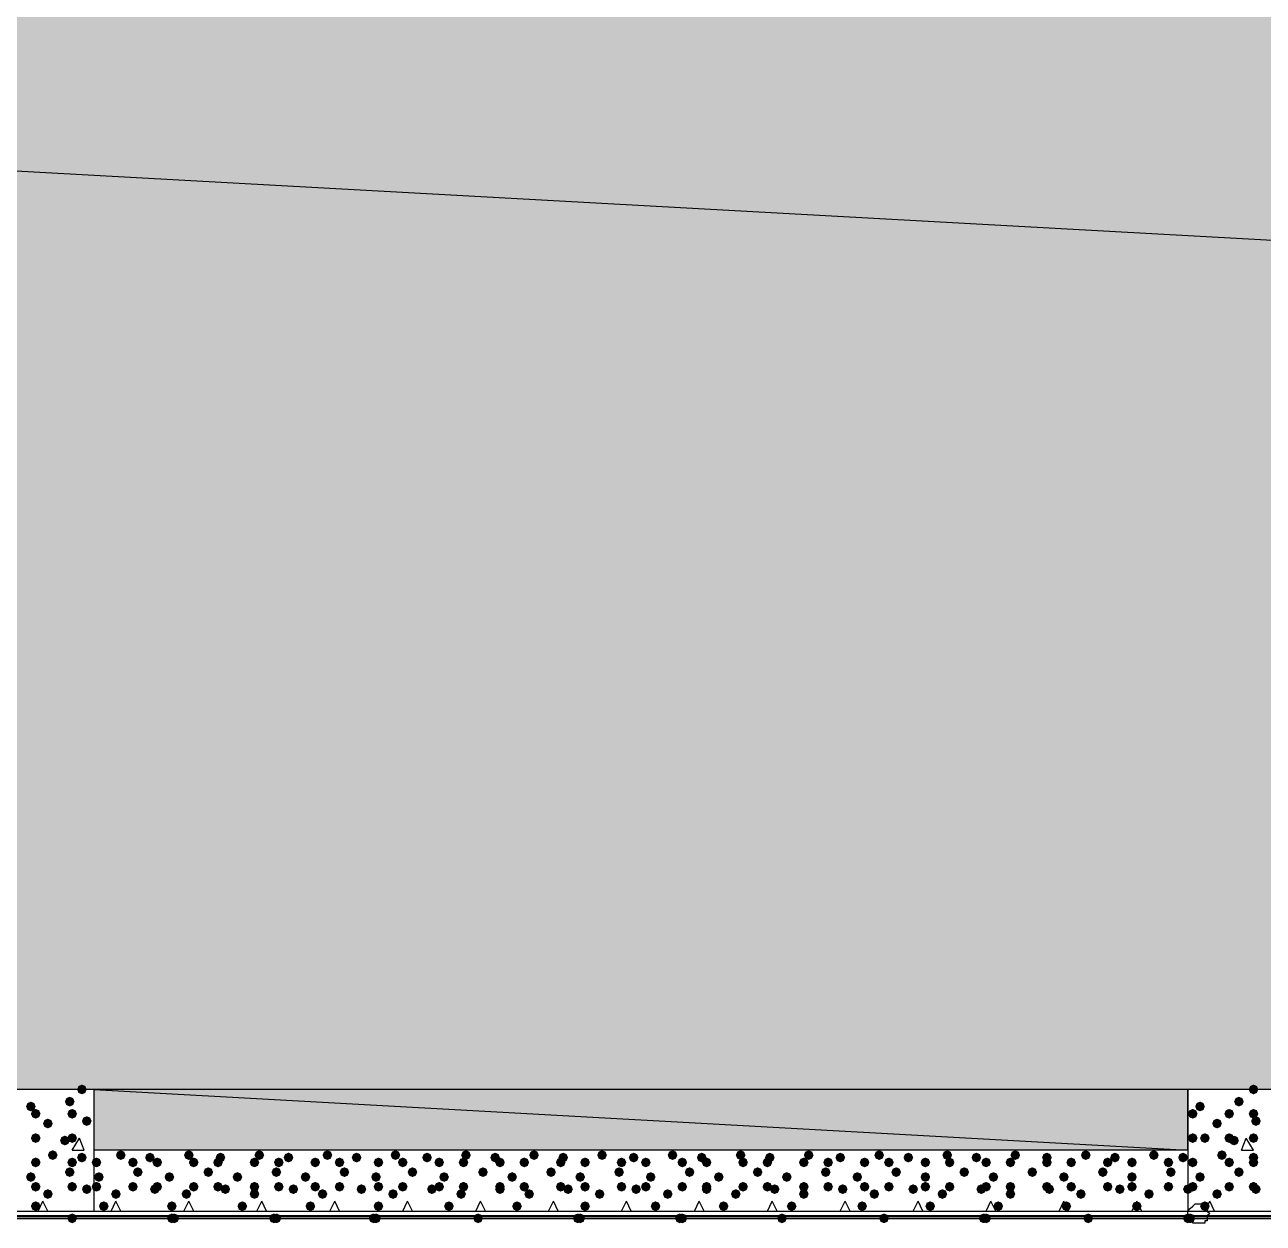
# Model space of a CAD drawing. Header units: millimetres. Extents: x 0 to 420, y 0 to 297.
# Drawn here: x 89.77 to 111.34, y 84.33 to 105.19 of the extents above; entities that cross this region are included whole.
import ezdxf

# ---------------------------------------------------------------- set-up
doc = ezdxf.new("R2010")
doc.units = ezdxf.units.MM
doc.layers.get('0').update_dxf_attribs({"linetype": 'CONTINUOUS'})

msp = doc.modelspace()

# ---------------------------------------------------------------- hatches: boundary and pattern name
at = {"true_color": 0x000008}
h = msp.add_hatch(color=0, dxfattribs=at)
h.paths.add_polyline_path([(379.518333, 105.748667), (33.401, 105.748667), (379.518333, 86.656333)], flags=0)
h.paths.add_polyline_path([(33.401, 105.748667), (379.518333, 86.656333), (33.401, 86.656333)], flags=0)
at = {"true_color": 0x000007}
for points in [[(90.847333, 86.656333), (90.822463, 86.596537), (90.762667, 86.571667), (90.702871, 86.596537), (90.678, 86.656333), (90.702871, 86.716129), (90.762667, 86.741), (90.822462, 86.716129)], [(111.252, 86.656333), (111.227129, 86.596537), (111.167333, 86.571667), (111.107538, 86.596537), (111.082667, 86.656333), (111.107537, 86.716129), (111.167333, 86.741), (111.227129, 86.716129)], [(90.635667, 86.444667), (90.610796, 86.384871), (90.551, 86.36), (90.491204, 86.384871), (90.466333, 86.444667), (90.491204, 86.504462), (90.551, 86.529333), (90.610796, 86.504463)], [(110.998, 86.444667), (110.973129, 86.384871), (110.913333, 86.36), (110.853537, 86.384871), (110.828667, 86.444667), (110.853537, 86.504462), (110.913333, 86.529333), (110.973129, 86.504463)], [(89.958333, 86.36), (89.933463, 86.300204), (89.873667, 86.275333), (89.813871, 86.300204), (89.789, 86.36), (89.813871, 86.419796), (89.873667, 86.444667), (89.933462, 86.419796)], [(90.043, 86.233), (90.018129, 86.173204), (89.958333, 86.148333), (89.898537, 86.173204), (89.873667, 86.233), (89.898537, 86.292796), (89.958333, 86.317667), (90.018129, 86.292796)], [(90.678, 86.233), (90.653129, 86.173204), (90.593333, 86.148333), (90.533537, 86.173204), (90.508667, 86.233), (90.533537, 86.292796), (90.593333, 86.317667), (90.653129, 86.292796)], [(110.193667, 86.233), (110.168796, 86.173204), (110.109, 86.148333), (110.049204, 86.173204), (110.024333, 86.233), (110.049204, 86.292796), (110.109, 86.317667), (110.168796, 86.292796)], [(110.320667, 86.36), (110.295796, 86.300204), (110.236, 86.275333), (110.176204, 86.300204), (110.151333, 86.36), (110.176204, 86.419796), (110.236, 86.444667), (110.295796, 86.419796)], [(110.828667, 86.233), (110.803796, 86.173204), (110.744, 86.148333), (110.684204, 86.173204), (110.659333, 86.233), (110.684204, 86.292796), (110.744, 86.317667), (110.803796, 86.292796)], [(111.252, 86.233), (111.227129, 86.173204), (111.167333, 86.148333), (111.107538, 86.173204), (111.082667, 86.233), (111.107537, 86.292796), (111.167333, 86.317667), (111.227129, 86.292796)], [(90.254667, 86.063667), (90.229796, 86.003871), (90.17, 85.979), (90.110204, 86.003871), (90.085333, 86.063667), (90.110204, 86.123462), (90.17, 86.148333), (90.229796, 86.123463)], [(90.932, 86.106), (90.907129, 86.046204), (90.847333, 86.021333), (90.787538, 86.046204), (90.762667, 86.106), (90.787537, 86.165796), (90.847333, 86.190667), (90.907129, 86.165796)], [(110.617, 86.063667), (110.592129, 86.003871), (110.532333, 85.979), (110.472538, 86.003871), (110.447667, 86.063667), (110.472537, 86.123462), (110.532333, 86.148333), (110.592129, 86.123463)], [(111.294333, 86.106), (111.269462, 86.046204), (111.209667, 86.021333), (111.149871, 86.046204), (111.125, 86.106), (111.149871, 86.165796), (111.209667, 86.190667), (111.269462, 86.165796)], [(90.043, 85.809667), (90.018129, 85.749871), (89.958333, 85.725), (89.898537, 85.749871), (89.873667, 85.809667), (89.898537, 85.869462), (89.958333, 85.894333), (90.018129, 85.869463)], [(90.043, 85.809667), (90.018129, 85.749871), (89.958333, 85.725), (89.898537, 85.749871), (89.873667, 85.809667), (89.898537, 85.869462), (89.958333, 85.894333), (90.018129, 85.869463)], [(90.551, 85.767333), (90.526129, 85.707538), (90.466333, 85.682667), (90.406537, 85.707538), (90.381667, 85.767333), (90.406537, 85.827129), (90.466333, 85.852), (90.526129, 85.827129)], [(90.678, 85.809667), (90.653129, 85.749871), (90.593333, 85.725), (90.533537, 85.749871), (90.508667, 85.809667), (90.533537, 85.869462), (90.593333, 85.894333), (90.653129, 85.869463)], [(110.193667, 85.809667), (110.168796, 85.749871), (110.109, 85.725), (110.049204, 85.749871), (110.024333, 85.809667), (110.049204, 85.869462), (110.109, 85.894333), (110.168796, 85.869463)], [(110.405333, 85.809667), (110.380463, 85.749871), (110.320667, 85.725), (110.260871, 85.749871), (110.236, 85.809667), (110.260871, 85.869462), (110.320667, 85.894333), (110.380462, 85.869463)], [(110.828667, 85.809667), (110.803796, 85.749871), (110.744, 85.725), (110.684204, 85.749871), (110.659333, 85.809667), (110.684204, 85.869462), (110.744, 85.894333), (110.803796, 85.869463)], [(110.913333, 85.767333), (110.888463, 85.707538), (110.828667, 85.682667), (110.768871, 85.707538), (110.744, 85.767333), (110.768871, 85.827129), (110.828667, 85.852), (110.888462, 85.827129)], [(111.252, 85.809667), (111.227129, 85.749871), (111.167333, 85.725), (111.107538, 85.749871), (111.082667, 85.809667), (111.107537, 85.869462), (111.167333, 85.894333), (111.227129, 85.869463)], [(90.043, 85.386333), (90.018129, 85.326537), (89.958333, 85.301667), (89.898537, 85.326537), (89.873667, 85.386333), (89.898537, 85.446129), (89.958333, 85.471), (90.018129, 85.446129)], [(90.339333, 85.513333), (90.314462, 85.453537), (90.254667, 85.428667), (90.194871, 85.453537), (90.17, 85.513333), (90.194871, 85.573129), (90.254667, 85.598), (90.314462, 85.573129)], [(90.678, 85.386333), (90.653129, 85.326537), (90.593333, 85.301667), (90.533537, 85.326537), (90.508667, 85.386333), (90.533537, 85.446129), (90.593333, 85.471), (90.653129, 85.446129)], [(90.847333, 85.471), (90.822463, 85.411204), (90.762667, 85.386333), (90.702871, 85.411204), (90.678, 85.471), (90.702871, 85.530796), (90.762667, 85.555667), (90.822462, 85.530796)], [(110.193667, 85.386333), (110.168796, 85.326537), (110.109, 85.301667), (110.049204, 85.326537), (110.024333, 85.386333), (110.049204, 85.446129), (110.109, 85.471), (110.168796, 85.446129)], [(110.701667, 85.513333), (110.676796, 85.453537), (110.617, 85.428667), (110.557204, 85.453537), (110.532333, 85.513333), (110.557204, 85.573129), (110.617, 85.598), (110.676796, 85.573129)], [(110.828667, 85.386333), (110.803796, 85.326537), (110.744, 85.301667), (110.684204, 85.326537), (110.659333, 85.386333), (110.684204, 85.446129), (110.744, 85.471), (110.803796, 85.446129)], [(111.252, 85.471), (111.227129, 85.411204), (111.167333, 85.386333), (111.107538, 85.411204), (111.082667, 85.471), (111.107537, 85.530796), (111.167333, 85.555667), (111.227129, 85.530796)], [(111.252, 85.386333), (111.227129, 85.326537), (111.167333, 85.301667), (111.107538, 85.326537), (111.082667, 85.386333), (111.107537, 85.446129), (111.167333, 85.471), (111.227129, 85.446129)], [(89.958333, 85.132333), (89.933463, 85.072538), (89.873667, 85.047667), (89.813871, 85.072538), (89.789, 85.132333), (89.813871, 85.192129), (89.873667, 85.217), (89.933462, 85.192129)], [(90.635667, 85.217), (90.610796, 85.157204), (90.551, 85.132333), (90.491204, 85.157204), (90.466333, 85.217), (90.491204, 85.276796), (90.551, 85.301667), (90.610796, 85.276796)], [(110.320667, 85.132333), (110.295796, 85.072538), (110.236, 85.047667), (110.176204, 85.072538), (110.151333, 85.132333), (110.176204, 85.192129), (110.236, 85.217), (110.295796, 85.192129)], [(110.998, 85.217), (110.973129, 85.157204), (110.913333, 85.132333), (110.853537, 85.157204), (110.828667, 85.217), (110.853537, 85.276796), (110.913333, 85.301667), (110.973129, 85.276796)], [(90.043, 84.963), (90.018129, 84.903204), (89.958333, 84.878333), (89.898537, 84.903204), (89.873667, 84.963), (89.898537, 85.022796), (89.958333, 85.047667), (90.018129, 85.022796)], [(90.678, 84.963), (90.653129, 84.903204), (90.593333, 84.878333), (90.533537, 84.903204), (90.508667, 84.963), (90.533537, 85.022796), (90.593333, 85.047667), (90.653129, 85.022796)], [(90.932, 84.920667), (90.907129, 84.860871), (90.847333, 84.836), (90.787538, 84.860871), (90.762667, 84.920667), (90.787537, 84.980462), (90.847333, 85.005333), (90.907129, 84.980463)], [(110.193667, 84.963), (110.168796, 84.903204), (110.109, 84.878333), (110.049204, 84.903204), (110.024333, 84.963), (110.049204, 85.022796), (110.109, 85.047667), (110.168796, 85.022796)], [(110.828667, 84.963), (110.803796, 84.903204), (110.744, 84.878333), (110.684204, 84.903204), (110.659333, 84.963), (110.684204, 85.022796), (110.744, 85.047667), (110.803796, 85.022796)], [(111.252, 84.963), (111.227129, 84.903204), (111.167333, 84.878333), (111.107538, 84.903204), (111.082667, 84.963), (111.107537, 85.022796), (111.167333, 85.047667), (111.227129, 85.022796)], [(111.294333, 84.920667), (111.269462, 84.860871), (111.209667, 84.836), (111.149871, 84.860871), (111.125, 84.920667), (111.149871, 84.980462), (111.209667, 85.005333), (111.269462, 84.980463)], [(90.254667, 84.836), (90.229796, 84.776204), (90.17, 84.751333), (90.110204, 84.776204), (90.085333, 84.836), (90.110204, 84.895796), (90.17, 84.920667), (90.229796, 84.895796)], [(110.617, 84.836), (110.592129, 84.776204), (110.532333, 84.751333), (110.472538, 84.776204), (110.447667, 84.836), (110.472537, 84.895796), (110.532333, 84.920667), (110.592129, 84.895796)], [(90.043, 84.624333), (90.018129, 84.564537), (89.958333, 84.539667), (89.898537, 84.564537), (89.873667, 84.624333), (89.898537, 84.684129), (89.958333, 84.709), (90.018129, 84.684129)], [(110.405333, 84.624333), (110.380463, 84.564537), (110.320667, 84.539667), (110.260871, 84.564537), (110.236, 84.624333), (110.260871, 84.684129), (110.320667, 84.709), (110.380462, 84.684129)]]:
    msp.add_hatch(color=0, dxfattribs=at).paths.add_polyline_path(points, flags=0)
at = {"true_color": 0x000008}
h = msp.add_hatch(color=0, dxfattribs=at)
h.paths.add_polyline_path([(110.024333, 86.656333), (90.974333, 86.656333), (110.024333, 85.598)], flags=0)
h.paths.add_polyline_path([(90.974333, 86.656333), (110.024333, 85.598), (90.974333, 85.598)], flags=0)
for points in [[(91.101333, 85.386333), (91.076462, 85.326537), (91.016667, 85.301667), (90.956871, 85.326537), (90.932, 85.386333), (90.956871, 85.446129), (91.016667, 85.471), (91.076462, 85.446129)], [(91.524667, 85.513333), (91.499796, 85.453537), (91.44, 85.428667), (91.380204, 85.453537), (91.355333, 85.513333), (91.380204, 85.573129), (91.44, 85.598), (91.499796, 85.573129)], [(91.736333, 85.386333), (91.711462, 85.326537), (91.651667, 85.301667), (91.591871, 85.326537), (91.567, 85.386333), (91.591871, 85.446129), (91.651667, 85.471), (91.711462, 85.446129)], [(92.032667, 85.471), (92.007796, 85.411204), (91.948, 85.386333), (91.888204, 85.411204), (91.863333, 85.471), (91.888204, 85.530796), (91.948, 85.555667), (92.007796, 85.530796)], [(92.159667, 85.386333), (92.134796, 85.326537), (92.075, 85.301667), (92.015204, 85.326537), (91.990333, 85.386333), (92.015204, 85.446129), (92.075, 85.471), (92.134796, 85.446129)], [(92.71, 85.513333), (92.685129, 85.453537), (92.625333, 85.428667), (92.565538, 85.453537), (92.540667, 85.513333), (92.565537, 85.573129), (92.625333, 85.598), (92.685129, 85.573129)], [(92.794667, 85.386333), (92.769796, 85.326537), (92.71, 85.301667), (92.650204, 85.326537), (92.625333, 85.386333), (92.650204, 85.446129), (92.71, 85.471), (92.769796, 85.446129)], [(93.218, 85.386333), (93.193129, 85.326537), (93.133333, 85.301667), (93.073538, 85.326537), (93.048667, 85.386333), (93.073537, 85.446129), (93.133333, 85.471), (93.193129, 85.446129)], [(93.260333, 85.471), (93.235463, 85.411204), (93.175667, 85.386333), (93.115871, 85.411204), (93.091, 85.471), (93.115871, 85.530796), (93.175667, 85.555667), (93.235462, 85.530796)], [(93.853, 85.386333), (93.828129, 85.326537), (93.768333, 85.301667), (93.708537, 85.326537), (93.683667, 85.386333), (93.708537, 85.446129), (93.768333, 85.471), (93.828129, 85.446129)], [(93.937667, 85.513333), (93.912796, 85.453537), (93.853, 85.428667), (93.793204, 85.453537), (93.768333, 85.513333), (93.793204, 85.573129), (93.853, 85.598), (93.912796, 85.573129)], [(94.276333, 85.386333), (94.251463, 85.326537), (94.191667, 85.301667), (94.131871, 85.326537), (94.107, 85.386333), (94.131871, 85.446129), (94.191667, 85.471), (94.251462, 85.446129)], [(94.445667, 85.471), (94.420796, 85.411204), (94.361, 85.386333), (94.301204, 85.411204), (94.276333, 85.471), (94.301204, 85.530796), (94.361, 85.555667), (94.420796, 85.530796)], [(94.911333, 85.386333), (94.886462, 85.326537), (94.826667, 85.301667), (94.766871, 85.326537), (94.742, 85.386333), (94.766871, 85.446129), (94.826667, 85.471), (94.886462, 85.446129)], [(95.123, 85.513333), (95.098129, 85.453537), (95.038333, 85.428667), (94.978537, 85.453537), (94.953667, 85.513333), (94.978537, 85.573129), (95.038333, 85.598), (95.098129, 85.573129)], [(95.334667, 85.386333), (95.309796, 85.326537), (95.25, 85.301667), (95.190204, 85.326537), (95.165333, 85.386333), (95.190204, 85.446129), (95.25, 85.471), (95.309796, 85.446129)], [(95.631, 85.471), (95.606129, 85.411204), (95.546333, 85.386333), (95.486537, 85.411204), (95.461667, 85.471), (95.486537, 85.530796), (95.546333, 85.555667), (95.606129, 85.530796)], [(96.012, 85.386333), (95.987129, 85.326537), (95.927333, 85.301667), (95.867538, 85.326537), (95.842667, 85.386333), (95.867537, 85.446129), (95.927333, 85.471), (95.987129, 85.446129)], [(96.308333, 85.513333), (96.283463, 85.453537), (96.223667, 85.428667), (96.163871, 85.453537), (96.139, 85.513333), (96.163871, 85.573129), (96.223667, 85.598), (96.283462, 85.573129)], [(96.435333, 85.386333), (96.410463, 85.326537), (96.350667, 85.301667), (96.290871, 85.326537), (96.266, 85.386333), (96.290871, 85.446129), (96.350667, 85.471), (96.410462, 85.446129)], [(96.858667, 85.471), (96.833796, 85.411204), (96.774, 85.386333), (96.714204, 85.411204), (96.689333, 85.471), (96.714204, 85.530796), (96.774, 85.555667), (96.833796, 85.530796)], [(97.070333, 85.386333), (97.045463, 85.326537), (96.985667, 85.301667), (96.925871, 85.326537), (96.901, 85.386333), (96.925871, 85.446129), (96.985667, 85.471), (97.045462, 85.446129)], [(97.493667, 85.386333), (97.468796, 85.326537), (97.409, 85.301667), (97.349204, 85.326537), (97.324333, 85.386333), (97.349204, 85.446129), (97.409, 85.471), (97.468796, 85.446129)], [(97.536, 85.513333), (97.511129, 85.453537), (97.451333, 85.428667), (97.391537, 85.453537), (97.366667, 85.513333), (97.391537, 85.573129), (97.451333, 85.598), (97.511129, 85.573129)], [(98.044, 85.471), (98.019129, 85.411204), (97.959333, 85.386333), (97.899538, 85.411204), (97.874667, 85.471), (97.899537, 85.530796), (97.959333, 85.555667), (98.019129, 85.530796)], [(98.128667, 85.386333), (98.103796, 85.326537), (98.044, 85.301667), (97.984204, 85.326537), (97.959333, 85.386333), (97.984204, 85.446129), (98.044, 85.471), (98.103796, 85.446129)], [(98.552, 85.386333), (98.527129, 85.326537), (98.467333, 85.301667), (98.407538, 85.326537), (98.382667, 85.386333), (98.407537, 85.446129), (98.467333, 85.471), (98.527129, 85.446129)], [(98.721333, 85.513333), (98.696462, 85.453537), (98.636667, 85.428667), (98.576871, 85.453537), (98.552, 85.513333), (98.576871, 85.573129), (98.636667, 85.598), (98.696462, 85.573129)], [(99.187, 85.386333), (99.162129, 85.326537), (99.102333, 85.301667), (99.042538, 85.326537), (99.017667, 85.386333), (99.042537, 85.446129), (99.102333, 85.471), (99.162129, 85.446129)], [(99.229333, 85.471), (99.204462, 85.411204), (99.144667, 85.386333), (99.084871, 85.411204), (99.06, 85.471), (99.084871, 85.530796), (99.144667, 85.555667), (99.204462, 85.530796)], [(99.610333, 85.386333), (99.585463, 85.326537), (99.525667, 85.301667), (99.465871, 85.326537), (99.441, 85.386333), (99.465871, 85.446129), (99.525667, 85.471), (99.585462, 85.446129)], [(99.906667, 85.513333), (99.881796, 85.453537), (99.822, 85.428667), (99.762204, 85.453537), (99.737333, 85.513333), (99.762204, 85.573129), (99.822, 85.598), (99.881796, 85.573129)], [(100.245333, 85.386333), (100.220463, 85.326537), (100.160667, 85.301667), (100.100871, 85.326537), (100.076, 85.386333), (100.100871, 85.446129), (100.160667, 85.471), (100.220462, 85.446129)], [(100.457, 85.471), (100.432129, 85.411204), (100.372333, 85.386333), (100.312538, 85.411204), (100.287667, 85.471), (100.312537, 85.530796), (100.372333, 85.555667), (100.432129, 85.530796)], [(100.668667, 85.386333), (100.643796, 85.326537), (100.584, 85.301667), (100.524204, 85.326537), (100.499333, 85.386333), (100.524204, 85.446129), (100.584, 85.471), (100.643796, 85.446129)], [(101.134333, 85.513333), (101.109462, 85.453537), (101.049667, 85.428667), (100.989871, 85.453537), (100.965, 85.513333), (100.989871, 85.573129), (101.049667, 85.598), (101.109462, 85.573129)], [(101.303667, 85.386333), (101.278796, 85.326537), (101.219, 85.301667), (101.159204, 85.326537), (101.134333, 85.386333), (101.159204, 85.446129), (101.219, 85.471), (101.278796, 85.446129)], [(101.642333, 85.471), (101.617463, 85.411204), (101.557667, 85.386333), (101.497871, 85.411204), (101.473, 85.471), (101.497871, 85.530796), (101.557667, 85.555667), (101.617462, 85.530796)], [(101.727, 85.386333), (101.702129, 85.326537), (101.642333, 85.301667), (101.582538, 85.326537), (101.557667, 85.386333), (101.582537, 85.446129), (101.642333, 85.471), (101.702129, 85.446129)], [(102.319667, 85.513333), (102.294796, 85.453537), (102.235, 85.428667), (102.175204, 85.453537), (102.150333, 85.513333), (102.175204, 85.573129), (102.235, 85.598), (102.294796, 85.573129)], [(102.362, 85.386333), (102.337129, 85.326537), (102.277333, 85.301667), (102.217538, 85.326537), (102.192667, 85.386333), (102.217537, 85.446129), (102.277333, 85.471), (102.337129, 85.446129)], [(102.785333, 85.386333), (102.760463, 85.326537), (102.700667, 85.301667), (102.640871, 85.326537), (102.616, 85.386333), (102.640871, 85.446129), (102.700667, 85.471), (102.760462, 85.446129)], [(102.827667, 85.471), (102.802796, 85.411204), (102.743, 85.386333), (102.683204, 85.411204), (102.658333, 85.471), (102.683204, 85.530796), (102.743, 85.555667), (102.802796, 85.530796)], [(103.420333, 85.386333), (103.395463, 85.326537), (103.335667, 85.301667), (103.275871, 85.326537), (103.251, 85.386333), (103.275871, 85.446129), (103.335667, 85.471), (103.395462, 85.446129)], [(103.505, 85.513333), (103.480129, 85.453537), (103.420333, 85.428667), (103.360538, 85.453537), (103.335667, 85.513333), (103.360537, 85.573129), (103.420333, 85.598), (103.480129, 85.573129)], [(103.843667, 85.386333), (103.818796, 85.326537), (103.759, 85.301667), (103.699204, 85.326537), (103.674333, 85.386333), (103.699204, 85.446129), (103.759, 85.471), (103.818796, 85.446129)], [(104.055333, 85.471), (104.030463, 85.411204), (103.970667, 85.386333), (103.910871, 85.411204), (103.886, 85.471), (103.910871, 85.530796), (103.970667, 85.555667), (104.030462, 85.530796)], [(104.478667, 85.386333), (104.453796, 85.326537), (104.394, 85.301667), (104.334204, 85.326537), (104.309333, 85.386333), (104.334204, 85.446129), (104.394, 85.471), (104.453796, 85.446129)], [(104.732667, 85.513333), (104.707796, 85.453537), (104.648, 85.428667), (104.588204, 85.453537), (104.563333, 85.513333), (104.588204, 85.573129), (104.648, 85.598), (104.707796, 85.573129)], [(104.902, 85.386333), (104.877129, 85.326537), (104.817333, 85.301667), (104.757538, 85.326537), (104.732667, 85.386333), (104.757537, 85.446129), (104.817333, 85.471), (104.877129, 85.446129)], [(105.240667, 85.471), (105.215796, 85.411204), (105.156, 85.386333), (105.096204, 85.411204), (105.071333, 85.471), (105.096204, 85.530796), (105.156, 85.555667), (105.215796, 85.530796)], [(105.537, 85.386333), (105.512129, 85.326537), (105.452333, 85.301667), (105.392538, 85.326537), (105.367667, 85.386333), (105.392537, 85.446129), (105.452333, 85.471), (105.512129, 85.446129)], [(105.918, 85.513333), (105.893129, 85.453537), (105.833333, 85.428667), (105.773537, 85.453537), (105.748667, 85.513333), (105.773537, 85.573129), (105.833333, 85.598), (105.893129, 85.573129)], [(105.960333, 85.386333), (105.935463, 85.326537), (105.875667, 85.301667), (105.815871, 85.326537), (105.791, 85.386333), (105.815871, 85.446129), (105.875667, 85.471), (105.935462, 85.446129)], [(106.426, 85.471), (106.401129, 85.411204), (106.341333, 85.386333), (106.281537, 85.411204), (106.256667, 85.471), (106.281537, 85.530796), (106.341333, 85.555667), (106.401129, 85.530796)], [(106.595333, 85.386333), (106.570463, 85.326537), (106.510667, 85.301667), (106.450871, 85.326537), (106.426, 85.386333), (106.450871, 85.446129), (106.510667, 85.471), (106.570462, 85.446129)], [(107.018667, 85.386333), (106.993796, 85.326537), (106.934, 85.301667), (106.874204, 85.326537), (106.849333, 85.386333), (106.874204, 85.446129), (106.934, 85.471), (106.993796, 85.446129)], [(107.103333, 85.513333), (107.078463, 85.453537), (107.018667, 85.428667), (106.958871, 85.453537), (106.934, 85.513333), (106.958871, 85.573129), (107.018667, 85.598), (107.078462, 85.573129)], [(107.653667, 85.471), (107.628796, 85.411204), (107.569, 85.386333), (107.509204, 85.411204), (107.484333, 85.471), (107.509204, 85.530796), (107.569, 85.555667), (107.628796, 85.530796)], [(107.653667, 85.386333), (107.628796, 85.326537), (107.569, 85.301667), (107.509204, 85.326537), (107.484333, 85.386333), (107.509204, 85.446129), (107.569, 85.471), (107.628796, 85.446129)], [(108.077, 85.386333), (108.052129, 85.326537), (107.992333, 85.301667), (107.932538, 85.326537), (107.907667, 85.386333), (107.932537, 85.446129), (107.992333, 85.471), (108.052129, 85.446129)], [(108.331, 85.513333), (108.306129, 85.453537), (108.246333, 85.428667), (108.186537, 85.453537), (108.161667, 85.513333), (108.186537, 85.573129), (108.246333, 85.598), (108.306129, 85.573129)], [(108.712, 85.386333), (108.687129, 85.326537), (108.627333, 85.301667), (108.567538, 85.326537), (108.542667, 85.386333), (108.567537, 85.446129), (108.627333, 85.471), (108.687129, 85.446129)], [(108.839, 85.471), (108.814129, 85.411204), (108.754333, 85.386333), (108.694538, 85.411204), (108.669667, 85.471), (108.694537, 85.530796), (108.754333, 85.555667), (108.814129, 85.530796)], [(109.135333, 85.386333), (109.110463, 85.326537), (109.050667, 85.301667), (108.990871, 85.326537), (108.966, 85.386333), (108.990871, 85.446129), (109.050667, 85.471), (109.110462, 85.446129)], [(109.516333, 85.513333), (109.491463, 85.453537), (109.431667, 85.428667), (109.371871, 85.453537), (109.347, 85.513333), (109.371871, 85.573129), (109.431667, 85.598), (109.491462, 85.573129)], [(109.770333, 85.386333), (109.745463, 85.326537), (109.685667, 85.301667), (109.625871, 85.326537), (109.601, 85.386333), (109.625871, 85.446129), (109.685667, 85.471), (109.745462, 85.446129)], [(110.024333, 85.471), (109.999462, 85.411204), (109.939667, 85.386333), (109.879871, 85.411204), (109.855, 85.471), (109.879871, 85.530796), (109.939667, 85.555667), (109.999462, 85.530796)], [(91.143667, 85.132333), (91.118796, 85.072538), (91.059, 85.047667), (90.999204, 85.072538), (90.974333, 85.132333), (90.999204, 85.192129), (91.059, 85.217), (91.118796, 85.192129)], [(91.821, 85.217), (91.796129, 85.157204), (91.736333, 85.132333), (91.676537, 85.157204), (91.651667, 85.217), (91.676537, 85.276796), (91.736333, 85.301667), (91.796129, 85.276796)], [(92.371333, 85.132333), (92.346463, 85.072538), (92.286667, 85.047667), (92.226871, 85.072538), (92.202, 85.132333), (92.226871, 85.192129), (92.286667, 85.217), (92.346462, 85.192129)], [(93.048667, 85.217), (93.023796, 85.157204), (92.964, 85.132333), (92.904204, 85.157204), (92.879333, 85.217), (92.904204, 85.276796), (92.964, 85.301667), (93.023796, 85.276796)], [(93.556667, 85.132333), (93.531796, 85.072538), (93.472, 85.047667), (93.412204, 85.072538), (93.387333, 85.132333), (93.412204, 85.192129), (93.472, 85.217), (93.531796, 85.192129)], [(94.234, 85.217), (94.209129, 85.157204), (94.149333, 85.132333), (94.089538, 85.157204), (94.064667, 85.217), (94.089537, 85.276796), (94.149333, 85.301667), (94.209129, 85.276796)], [(94.742, 85.132333), (94.717129, 85.072538), (94.657333, 85.047667), (94.597538, 85.072538), (94.572667, 85.132333), (94.597537, 85.192129), (94.657333, 85.217), (94.717129, 85.192129)], [(95.419333, 85.217), (95.394462, 85.157204), (95.334667, 85.132333), (95.274871, 85.157204), (95.25, 85.217), (95.274871, 85.276796), (95.334667, 85.301667), (95.394462, 85.276796)], [(95.969667, 85.132333), (95.944796, 85.072538), (95.885, 85.047667), (95.825204, 85.072538), (95.800333, 85.132333), (95.825204, 85.192129), (95.885, 85.217), (95.944796, 85.192129)], [(96.604667, 85.217), (96.579796, 85.157204), (96.52, 85.132333), (96.460204, 85.157204), (96.435333, 85.217), (96.460204, 85.276796), (96.52, 85.301667), (96.579796, 85.276796)], [(97.155, 85.132333), (97.130129, 85.072538), (97.070333, 85.047667), (97.010538, 85.072538), (96.985667, 85.132333), (97.010537, 85.192129), (97.070333, 85.217), (97.130129, 85.192129)], [(97.832333, 85.217), (97.807463, 85.157204), (97.747667, 85.132333), (97.687871, 85.157204), (97.663, 85.217), (97.687871, 85.276796), (97.747667, 85.301667), (97.807462, 85.276796)], [(98.340333, 85.132333), (98.315463, 85.072538), (98.255667, 85.047667), (98.195871, 85.072538), (98.171, 85.132333), (98.195871, 85.192129), (98.255667, 85.217), (98.315462, 85.192129)], [(99.017667, 85.217), (98.992796, 85.157204), (98.933, 85.132333), (98.873204, 85.157204), (98.848333, 85.217), (98.873204, 85.276796), (98.933, 85.301667), (98.992796, 85.276796)], [(99.525667, 85.132333), (99.500796, 85.072538), (99.441, 85.047667), (99.381204, 85.072538), (99.356333, 85.132333), (99.381204, 85.192129), (99.441, 85.217), (99.500796, 85.192129)], [(100.203, 85.217), (100.178129, 85.157204), (100.118333, 85.132333), (100.058538, 85.157204), (100.033667, 85.217), (100.058537, 85.276796), (100.118333, 85.301667), (100.178129, 85.276796)], [(100.753333, 85.132333), (100.728463, 85.072538), (100.668667, 85.047667), (100.608871, 85.072538), (100.584, 85.132333), (100.608871, 85.192129), (100.668667, 85.217), (100.728462, 85.192129)], [(101.430667, 85.217), (101.405796, 85.157204), (101.346, 85.132333), (101.286204, 85.157204), (101.261333, 85.217), (101.286204, 85.276796), (101.346, 85.301667), (101.405796, 85.276796)], [(101.938667, 85.132333), (101.913796, 85.072538), (101.854, 85.047667), (101.794204, 85.072538), (101.769333, 85.132333), (101.794204, 85.192129), (101.854, 85.217), (101.913796, 85.192129)], [(102.616, 85.217), (102.591129, 85.157204), (102.531333, 85.132333), (102.471537, 85.157204), (102.446667, 85.217), (102.471537, 85.276796), (102.531333, 85.301667), (102.591129, 85.276796)], [(103.124, 85.132333), (103.099129, 85.072538), (103.039333, 85.047667), (102.979538, 85.072538), (102.954667, 85.132333), (102.979537, 85.192129), (103.039333, 85.217), (103.099129, 85.192129)], [(103.801333, 85.217), (103.776462, 85.157204), (103.716667, 85.132333), (103.656871, 85.157204), (103.632, 85.217), (103.656871, 85.276796), (103.716667, 85.301667), (103.776462, 85.276796)], [(104.351667, 85.132333), (104.326796, 85.072538), (104.267, 85.047667), (104.207204, 85.072538), (104.182333, 85.132333), (104.207204, 85.192129), (104.267, 85.217), (104.326796, 85.192129)], [(105.029, 85.217), (105.004129, 85.157204), (104.944333, 85.132333), (104.884538, 85.157204), (104.859667, 85.217), (104.884537, 85.276796), (104.944333, 85.301667), (105.004129, 85.276796)], [(105.537, 85.132333), (105.512129, 85.072538), (105.452333, 85.047667), (105.392538, 85.072538), (105.367667, 85.132333), (105.392537, 85.192129), (105.452333, 85.217), (105.512129, 85.192129)], [(106.214333, 85.217), (106.189462, 85.157204), (106.129667, 85.132333), (106.069871, 85.157204), (106.045, 85.217), (106.069871, 85.276796), (106.129667, 85.301667), (106.189462, 85.276796)], [(106.722333, 85.132333), (106.697463, 85.072538), (106.637667, 85.047667), (106.577871, 85.072538), (106.553, 85.132333), (106.577871, 85.192129), (106.637667, 85.217), (106.697462, 85.192129)], [(107.399667, 85.217), (107.374796, 85.157204), (107.315, 85.132333), (107.255204, 85.157204), (107.230333, 85.217), (107.255204, 85.276796), (107.315, 85.301667), (107.374796, 85.276796)], [(107.95, 85.132333), (107.925129, 85.072538), (107.865333, 85.047667), (107.805538, 85.072538), (107.780667, 85.132333), (107.805537, 85.192129), (107.865333, 85.217), (107.925129, 85.192129)], [(108.627333, 85.217), (108.602463, 85.157204), (108.542667, 85.132333), (108.482871, 85.157204), (108.458, 85.217), (108.482871, 85.276796), (108.542667, 85.301667), (108.602462, 85.276796)], [(109.135333, 85.132333), (109.110463, 85.072538), (109.050667, 85.047667), (108.990871, 85.072538), (108.966, 85.132333), (108.990871, 85.192129), (109.050667, 85.217), (109.110462, 85.192129)], [(109.812667, 85.217), (109.787796, 85.157204), (109.728, 85.132333), (109.668204, 85.157204), (109.643333, 85.217), (109.668204, 85.276796), (109.728, 85.301667), (109.787796, 85.276796)], [(91.101333, 84.963), (91.076462, 84.903204), (91.016667, 84.878333), (90.956871, 84.903204), (90.932, 84.963), (90.956871, 85.022796), (91.016667, 85.047667), (91.076462, 85.022796)], [(91.736333, 84.963), (91.711462, 84.903204), (91.651667, 84.878333), (91.591871, 84.903204), (91.567, 84.963), (91.591871, 85.022796), (91.651667, 85.047667), (91.711462, 85.022796)], [(92.117333, 84.920667), (92.092463, 84.860871), (92.032667, 84.836), (91.972871, 84.860871), (91.948, 84.920667), (91.972871, 84.980462), (92.032667, 85.005333), (92.092462, 84.980463)], [(92.159667, 84.963), (92.134796, 84.903204), (92.075, 84.878333), (92.015204, 84.903204), (91.990333, 84.963), (92.015204, 85.022796), (92.075, 85.047667), (92.134796, 85.022796)], [(92.794667, 84.963), (92.769796, 84.903204), (92.71, 84.878333), (92.650204, 84.903204), (92.625333, 84.963), (92.650204, 85.022796), (92.71, 85.047667), (92.769796, 85.022796)], [(93.218, 84.963), (93.193129, 84.903204), (93.133333, 84.878333), (93.073538, 84.903204), (93.048667, 84.963), (93.073537, 85.022796), (93.133333, 85.047667), (93.193129, 85.022796)], [(93.345, 84.920667), (93.320129, 84.860871), (93.260333, 84.836), (93.200538, 84.860871), (93.175667, 84.920667), (93.200537, 84.980462), (93.260333, 85.005333), (93.320129, 84.980463)], [(93.853, 84.963), (93.828129, 84.903204), (93.768333, 84.878333), (93.708537, 84.903204), (93.683667, 84.963), (93.708537, 85.022796), (93.768333, 85.047667), (93.828129, 85.022796)], [(94.276333, 84.963), (94.251463, 84.903204), (94.191667, 84.878333), (94.131871, 84.903204), (94.107, 84.963), (94.131871, 85.022796), (94.191667, 85.047667), (94.251462, 85.022796)], [(94.530333, 84.920667), (94.505463, 84.860871), (94.445667, 84.836), (94.385871, 84.860871), (94.361, 84.920667), (94.385871, 84.980462), (94.445667, 85.005333), (94.505462, 84.980463)], [(94.911333, 84.963), (94.886462, 84.903204), (94.826667, 84.878333), (94.766871, 84.903204), (94.742, 84.963), (94.766871, 85.022796), (94.826667, 85.047667), (94.886462, 85.022796)], [(95.334667, 84.963), (95.309796, 84.903204), (95.25, 84.878333), (95.190204, 84.903204), (95.165333, 84.963), (95.190204, 85.022796), (95.25, 85.047667), (95.309796, 85.022796)], [(95.715667, 84.920667), (95.690796, 84.860871), (95.631, 84.836), (95.571204, 84.860871), (95.546333, 84.920667), (95.571204, 84.980462), (95.631, 85.005333), (95.690796, 84.980463)], [(96.012, 84.963), (95.987129, 84.903204), (95.927333, 84.878333), (95.867538, 84.903204), (95.842667, 84.963), (95.867537, 85.022796), (95.927333, 85.047667), (95.987129, 85.022796)], [(96.435333, 84.963), (96.410463, 84.903204), (96.350667, 84.878333), (96.290871, 84.903204), (96.266, 84.963), (96.290871, 85.022796), (96.350667, 85.047667), (96.410462, 85.022796)], [(96.943333, 84.920667), (96.918463, 84.860871), (96.858667, 84.836), (96.798871, 84.860871), (96.774, 84.920667), (96.798871, 84.980462), (96.858667, 85.005333), (96.918462, 84.980463)], [(97.070333, 84.963), (97.045463, 84.903204), (96.985667, 84.878333), (96.925871, 84.903204), (96.901, 84.963), (96.925871, 85.022796), (96.985667, 85.047667), (97.045462, 85.022796)], [(97.493667, 84.963), (97.468796, 84.903204), (97.409, 84.878333), (97.349204, 84.903204), (97.324333, 84.963), (97.349204, 85.022796), (97.409, 85.047667), (97.468796, 85.022796)], [(98.128667, 84.963), (98.103796, 84.903204), (98.044, 84.878333), (97.984204, 84.903204), (97.959333, 84.963), (97.984204, 85.022796), (98.044, 85.047667), (98.103796, 85.022796)], [(98.128667, 84.920667), (98.103796, 84.860871), (98.044, 84.836), (97.984204, 84.860871), (97.959333, 84.920667), (97.984204, 84.980462), (98.044, 85.005333), (98.103796, 84.980463)], [(98.552, 84.963), (98.527129, 84.903204), (98.467333, 84.878333), (98.407538, 84.903204), (98.382667, 84.963), (98.407537, 85.022796), (98.467333, 85.047667), (98.527129, 85.022796)], [(99.187, 84.963), (99.162129, 84.903204), (99.102333, 84.878333), (99.042538, 84.903204), (99.017667, 84.963), (99.042537, 85.022796), (99.102333, 85.047667), (99.162129, 85.022796)], [(99.314, 84.920667), (99.289129, 84.860871), (99.229333, 84.836), (99.169538, 84.860871), (99.144667, 84.920667), (99.169537, 84.980462), (99.229333, 85.005333), (99.289129, 84.980463)], [(99.610333, 84.963), (99.585463, 84.903204), (99.525667, 84.878333), (99.465871, 84.903204), (99.441, 84.963), (99.465871, 85.022796), (99.525667, 85.047667), (99.585462, 85.022796)], [(100.245333, 84.963), (100.220463, 84.903204), (100.160667, 84.878333), (100.100871, 84.903204), (100.076, 84.963), (100.100871, 85.022796), (100.160667, 85.047667), (100.220462, 85.022796)], [(100.499333, 84.920667), (100.474462, 84.860871), (100.414667, 84.836), (100.354871, 84.860871), (100.33, 84.920667), (100.354871, 84.980462), (100.414667, 85.005333), (100.474462, 84.980463)], [(100.668667, 84.963), (100.643796, 84.903204), (100.584, 84.878333), (100.524204, 84.903204), (100.499333, 84.963), (100.524204, 85.022796), (100.584, 85.047667), (100.643796, 85.022796)], [(101.303667, 84.963), (101.278796, 84.903204), (101.219, 84.878333), (101.159204, 84.903204), (101.134333, 84.963), (101.159204, 85.022796), (101.219, 85.047667), (101.278796, 85.022796)], [(101.727, 84.963), (101.702129, 84.903204), (101.642333, 84.878333), (101.582538, 84.903204), (101.557667, 84.963), (101.582537, 85.022796), (101.642333, 85.047667), (101.702129, 85.022796)], [(101.727, 84.920667), (101.702129, 84.860871), (101.642333, 84.836), (101.582538, 84.860871), (101.557667, 84.920667), (101.582537, 84.980462), (101.642333, 85.005333), (101.702129, 84.980463)], [(102.362, 84.963), (102.337129, 84.903204), (102.277333, 84.878333), (102.217538, 84.903204), (102.192667, 84.963), (102.217537, 85.022796), (102.277333, 85.047667), (102.337129, 85.022796)], [(102.785333, 84.963), (102.760463, 84.903204), (102.700667, 84.878333), (102.640871, 84.903204), (102.616, 84.963), (102.640871, 85.022796), (102.700667, 85.047667), (102.760462, 85.022796)], [(102.912333, 84.920667), (102.887463, 84.860871), (102.827667, 84.836), (102.767871, 84.860871), (102.743, 84.920667), (102.767871, 84.980462), (102.827667, 85.005333), (102.887462, 84.980463)], [(103.420333, 84.963), (103.395463, 84.903204), (103.335667, 84.878333), (103.275871, 84.903204), (103.251, 84.963), (103.275871, 85.022796), (103.335667, 85.047667), (103.395462, 85.022796)], [(103.843667, 84.963), (103.818796, 84.903204), (103.759, 84.878333), (103.699204, 84.903204), (103.674333, 84.963), (103.699204, 85.022796), (103.759, 85.047667), (103.818796, 85.022796)], [(104.097667, 84.920667), (104.072796, 84.860871), (104.013, 84.836), (103.953204, 84.860871), (103.928333, 84.920667), (103.953204, 84.980462), (104.013, 85.005333), (104.072796, 84.980463)], [(104.478667, 84.963), (104.453796, 84.903204), (104.394, 84.878333), (104.334204, 84.903204), (104.309333, 84.963), (104.334204, 85.022796), (104.394, 85.047667), (104.453796, 85.022796)], [(104.902, 84.963), (104.877129, 84.903204), (104.817333, 84.878333), (104.757538, 84.903204), (104.732667, 84.963), (104.757537, 85.022796), (104.817333, 85.047667), (104.877129, 85.022796)], [(105.325333, 84.920667), (105.300463, 84.860871), (105.240667, 84.836), (105.180871, 84.860871), (105.156, 84.920667), (105.180871, 84.980462), (105.240667, 85.005333), (105.300462, 84.980463)], [(105.537, 84.963), (105.512129, 84.903204), (105.452333, 84.878333), (105.392538, 84.903204), (105.367667, 84.963), (105.392537, 85.022796), (105.452333, 85.047667), (105.512129, 85.022796)], [(105.960333, 84.963), (105.935463, 84.903204), (105.875667, 84.878333), (105.815871, 84.903204), (105.791, 84.963), (105.815871, 85.022796), (105.875667, 85.047667), (105.935462, 85.022796)], [(106.510667, 84.920667), (106.485796, 84.860871), (106.426, 84.836), (106.366204, 84.860871), (106.341333, 84.920667), (106.366204, 84.980462), (106.426, 85.005333), (106.485796, 84.980463)], [(106.595333, 84.963), (106.570463, 84.903204), (106.510667, 84.878333), (106.450871, 84.903204), (106.426, 84.963), (106.450871, 85.022796), (106.510667, 85.047667), (106.570462, 85.022796)], [(107.018667, 84.963), (106.993796, 84.903204), (106.934, 84.878333), (106.874204, 84.903204), (106.849333, 84.963), (106.874204, 85.022796), (106.934, 85.047667), (106.993796, 85.022796)], [(107.653667, 84.963), (107.628796, 84.903204), (107.569, 84.878333), (107.509204, 84.903204), (107.484333, 84.963), (107.509204, 85.022796), (107.569, 85.047667), (107.628796, 85.022796)], [(107.696, 84.920667), (107.671129, 84.860871), (107.611333, 84.836), (107.551537, 84.860871), (107.526667, 84.920667), (107.551537, 84.980462), (107.611333, 85.005333), (107.671129, 84.980463)], [(108.077, 84.963), (108.052129, 84.903204), (107.992333, 84.878333), (107.932538, 84.903204), (107.907667, 84.963), (107.932537, 85.022796), (107.992333, 85.047667), (108.052129, 85.022796)], [(108.712, 84.963), (108.687129, 84.903204), (108.627333, 84.878333), (108.567538, 84.903204), (108.542667, 84.963), (108.567537, 85.022796), (108.627333, 85.047667), (108.687129, 85.022796)], [(108.923667, 84.920667), (108.898796, 84.860871), (108.839, 84.836), (108.779204, 84.860871), (108.754333, 84.920667), (108.779204, 84.980462), (108.839, 85.005333), (108.898796, 84.980463)], [(109.135333, 84.963), (109.110463, 84.903204), (109.050667, 84.878333), (108.990871, 84.903204), (108.966, 84.963), (108.990871, 85.022796), (109.050667, 85.047667), (109.110462, 85.022796)], [(109.770333, 84.963), (109.745463, 84.903204), (109.685667, 84.878333), (109.625871, 84.903204), (109.601, 84.963), (109.625871, 85.022796), (109.685667, 85.047667), (109.745462, 85.022796)], [(110.109, 84.920667), (110.084129, 84.860871), (110.024333, 84.836), (109.964538, 84.860871), (109.939667, 84.920667), (109.964537, 84.980462), (110.024333, 85.005333), (110.084129, 84.980463)], [(91.44, 84.836), (91.415129, 84.776204), (91.355333, 84.751333), (91.295538, 84.776204), (91.270667, 84.836), (91.295537, 84.895796), (91.355333, 84.920667), (91.415129, 84.895796)], [(92.667667, 84.836), (92.642796, 84.776204), (92.583, 84.751333), (92.523204, 84.776204), (92.498333, 84.836), (92.523204, 84.895796), (92.583, 84.920667), (92.642796, 84.895796)], [(93.853, 84.836), (93.828129, 84.776204), (93.768333, 84.751333), (93.708537, 84.776204), (93.683667, 84.836), (93.708537, 84.895796), (93.768333, 84.920667), (93.828129, 84.895796)], [(95.038333, 84.836), (95.013463, 84.776204), (94.953667, 84.751333), (94.893871, 84.776204), (94.869, 84.836), (94.893871, 84.895796), (94.953667, 84.920667), (95.013462, 84.895796)], [(96.266, 84.836), (96.241129, 84.776204), (96.181333, 84.751333), (96.121537, 84.776204), (96.096667, 84.836), (96.121537, 84.895796), (96.181333, 84.920667), (96.241129, 84.895796)], [(97.451333, 84.836), (97.426463, 84.776204), (97.366667, 84.751333), (97.306871, 84.776204), (97.282, 84.836), (97.306871, 84.895796), (97.366667, 84.920667), (97.426462, 84.895796)], [(98.636667, 84.836), (98.611796, 84.776204), (98.552, 84.751333), (98.492204, 84.776204), (98.467333, 84.836), (98.492204, 84.895796), (98.552, 84.920667), (98.611796, 84.895796)], [(99.864333, 84.836), (99.839462, 84.776204), (99.779667, 84.751333), (99.719871, 84.776204), (99.695, 84.836), (99.719871, 84.895796), (99.779667, 84.920667), (99.839462, 84.895796)], [(101.049667, 84.836), (101.024796, 84.776204), (100.965, 84.751333), (100.905204, 84.776204), (100.880333, 84.836), (100.905204, 84.895796), (100.965, 84.920667), (101.024796, 84.895796)], [(102.235, 84.836), (102.210129, 84.776204), (102.150333, 84.751333), (102.090538, 84.776204), (102.065667, 84.836), (102.090537, 84.895796), (102.150333, 84.920667), (102.210129, 84.895796)], [(103.420333, 84.836), (103.395463, 84.776204), (103.335667, 84.751333), (103.275871, 84.776204), (103.251, 84.836), (103.275871, 84.895796), (103.335667, 84.920667), (103.395462, 84.895796)], [(104.648, 84.836), (104.623129, 84.776204), (104.563333, 84.751333), (104.503537, 84.776204), (104.478667, 84.836), (104.503537, 84.895796), (104.563333, 84.920667), (104.623129, 84.895796)], [(105.833333, 84.836), (105.808463, 84.776204), (105.748667, 84.751333), (105.688871, 84.776204), (105.664, 84.836), (105.688871, 84.895796), (105.748667, 84.920667), (105.808462, 84.895796)], [(107.018667, 84.836), (106.993796, 84.776204), (106.934, 84.751333), (106.874204, 84.776204), (106.849333, 84.836), (106.874204, 84.895796), (106.934, 84.920667), (106.993796, 84.895796)], [(108.246333, 84.836), (108.221463, 84.776204), (108.161667, 84.751333), (108.101871, 84.776204), (108.077, 84.836), (108.101871, 84.895796), (108.161667, 84.920667), (108.221462, 84.895796)], [(109.431667, 84.836), (109.406796, 84.776204), (109.347, 84.751333), (109.287204, 84.776204), (109.262333, 84.836), (109.287204, 84.895796), (109.347, 84.920667), (109.406796, 84.895796)], [(91.228333, 84.624333), (91.203463, 84.564537), (91.143667, 84.539667), (91.083871, 84.564537), (91.059, 84.624333), (91.083871, 84.684129), (91.143667, 84.709), (91.203462, 84.684129)], [(92.413667, 84.624333), (92.388796, 84.564537), (92.329, 84.539667), (92.269204, 84.564537), (92.244333, 84.624333), (92.269204, 84.684129), (92.329, 84.709), (92.388796, 84.684129)], [(93.641333, 84.624333), (93.616462, 84.564537), (93.556667, 84.539667), (93.496871, 84.564537), (93.472, 84.624333), (93.496871, 84.684129), (93.556667, 84.709), (93.616462, 84.684129)], [(94.826667, 84.624333), (94.801796, 84.564537), (94.742, 84.539667), (94.682204, 84.564537), (94.657333, 84.624333), (94.682204, 84.684129), (94.742, 84.709), (94.801796, 84.684129)], [(96.012, 84.624333), (95.987129, 84.564537), (95.927333, 84.539667), (95.867538, 84.564537), (95.842667, 84.624333), (95.867537, 84.684129), (95.927333, 84.709), (95.987129, 84.684129)], [(97.239667, 84.624333), (97.214796, 84.564537), (97.155, 84.539667), (97.095204, 84.564537), (97.070333, 84.624333), (97.095204, 84.684129), (97.155, 84.709), (97.214796, 84.684129)], [(98.425, 84.624333), (98.400129, 84.564537), (98.340333, 84.539667), (98.280538, 84.564537), (98.255667, 84.624333), (98.280537, 84.684129), (98.340333, 84.709), (98.400129, 84.684129)], [(99.610333, 84.624333), (99.585463, 84.564537), (99.525667, 84.539667), (99.465871, 84.564537), (99.441, 84.624333), (99.465871, 84.684129), (99.525667, 84.709), (99.585462, 84.684129)], [(100.838, 84.624333), (100.813129, 84.564537), (100.753333, 84.539667), (100.693537, 84.564537), (100.668667, 84.624333), (100.693537, 84.684129), (100.753333, 84.709), (100.813129, 84.684129)], [(102.023333, 84.624333), (101.998463, 84.564537), (101.938667, 84.539667), (101.878871, 84.564537), (101.854, 84.624333), (101.878871, 84.684129), (101.938667, 84.709), (101.998462, 84.684129)], [(103.208667, 84.624333), (103.183796, 84.564537), (103.124, 84.539667), (103.064204, 84.564537), (103.039333, 84.624333), (103.064204, 84.684129), (103.124, 84.709), (103.183796, 84.684129)], [(104.436333, 84.624333), (104.411463, 84.564537), (104.351667, 84.539667), (104.291871, 84.564537), (104.267, 84.624333), (104.291871, 84.684129), (104.351667, 84.709), (104.411462, 84.684129)], [(105.621667, 84.624333), (105.596796, 84.564537), (105.537, 84.539667), (105.477204, 84.564537), (105.452333, 84.624333), (105.477204, 84.684129), (105.537, 84.709), (105.596796, 84.684129)], [(106.807, 84.624333), (106.782129, 84.564537), (106.722333, 84.539667), (106.662538, 84.564537), (106.637667, 84.624333), (106.662537, 84.684129), (106.722333, 84.709), (106.782129, 84.684129)], [(107.992333, 84.624333), (107.967463, 84.564537), (107.907667, 84.539667), (107.847871, 84.564537), (107.823, 84.624333), (107.847871, 84.684129), (107.907667, 84.709), (107.967462, 84.684129)], [(109.22, 84.624333), (109.195129, 84.564537), (109.135333, 84.539667), (109.075538, 84.564537), (109.050667, 84.624333), (109.075537, 84.684129), (109.135333, 84.709), (109.195129, 84.684129)]]:
    msp.add_hatch(color=0, dxfattribs=at).paths.add_polyline_path(points, flags=0)
at = {"true_color": 0x000007}
h = msp.add_hatch(color=0, dxfattribs=at)
h.paths.add_polyline_path([(380.661333, 84.455), (32.215667, 84.455), (380.661333, 84.412667)], flags=0)
h.paths.add_polyline_path([(32.215667, 84.455), (380.661333, 84.412667), (32.215667, 84.412667)], flags=0)
at = {"true_color": 0x0000fe}
for points in [[(90.678, 84.412667), (90.653129, 84.352871), (90.593333, 84.328), (90.533537, 84.352871), (90.508667, 84.412667), (90.533537, 84.472462), (90.593333, 84.497333), (90.653129, 84.472463)], [(90.678, 84.412667), (90.653129, 84.352871), (90.593333, 84.328), (90.533537, 84.352871), (90.508667, 84.412667), (90.533537, 84.472462), (90.593333, 84.497333), (90.653129, 84.472463)], [(92.413667, 84.412667), (92.388796, 84.352871), (92.329, 84.328), (92.269204, 84.352871), (92.244333, 84.412667), (92.269204, 84.472462), (92.329, 84.497333), (92.388796, 84.472463)], [(92.456, 84.412667), (92.431129, 84.352871), (92.371333, 84.328), (92.311537, 84.352871), (92.286667, 84.412667), (92.311537, 84.472462), (92.371333, 84.497333), (92.431129, 84.472463)], [(94.191667, 84.412667), (94.166796, 84.352871), (94.107, 84.328), (94.047204, 84.352871), (94.022333, 84.412667), (94.047204, 84.472462), (94.107, 84.497333), (94.166796, 84.472463)], [(94.234, 84.412667), (94.209129, 84.352871), (94.149333, 84.328), (94.089538, 84.352871), (94.064667, 84.412667), (94.089537, 84.472462), (94.149333, 84.497333), (94.209129, 84.472463)], [(95.927333, 84.412667), (95.902463, 84.352871), (95.842667, 84.328), (95.782871, 84.352871), (95.758, 84.412667), (95.782871, 84.472462), (95.842667, 84.497333), (95.902462, 84.472463)], [(95.969667, 84.412667), (95.944796, 84.352871), (95.885, 84.328), (95.825204, 84.352871), (95.800333, 84.412667), (95.825204, 84.472462), (95.885, 84.497333), (95.944796, 84.472463)], [(97.747667, 84.412667), (97.722796, 84.352871), (97.663, 84.328), (97.603204, 84.352871), (97.578333, 84.412667), (97.603204, 84.472462), (97.663, 84.497333), (97.722796, 84.472463)], [(97.747667, 84.412667), (97.722796, 84.352871), (97.663, 84.328), (97.603204, 84.352871), (97.578333, 84.412667), (97.603204, 84.472462), (97.663, 84.497333), (97.722796, 84.472463)], [(99.483333, 84.412667), (99.458463, 84.352871), (99.398667, 84.328), (99.338871, 84.352871), (99.314, 84.412667), (99.338871, 84.472462), (99.398667, 84.497333), (99.458462, 84.472463)], [(99.525667, 84.412667), (99.500796, 84.352871), (99.441, 84.328), (99.381204, 84.352871), (99.356333, 84.412667), (99.381204, 84.472462), (99.441, 84.497333), (99.500796, 84.472463)], [(101.261333, 84.412667), (101.236463, 84.352871), (101.176667, 84.328), (101.116871, 84.352871), (101.092, 84.412667), (101.116871, 84.472462), (101.176667, 84.497333), (101.236462, 84.472463)], [(101.303667, 84.412667), (101.278796, 84.352871), (101.219, 84.328), (101.159204, 84.352871), (101.134333, 84.412667), (101.159204, 84.472462), (101.219, 84.497333), (101.278796, 84.472463)], [(103.039333, 84.412667), (103.014462, 84.352871), (102.954667, 84.328), (102.894871, 84.352871), (102.87, 84.412667), (102.894871, 84.472462), (102.954667, 84.497333), (103.014462, 84.472463)], [(103.039333, 84.412667), (103.014462, 84.352871), (102.954667, 84.328), (102.894871, 84.352871), (102.87, 84.412667), (102.894871, 84.472462), (102.954667, 84.497333), (103.014462, 84.472463)], [(104.817333, 84.412667), (104.792463, 84.352871), (104.732667, 84.328), (104.672871, 84.352871), (104.648, 84.412667), (104.672871, 84.472462), (104.732667, 84.497333), (104.792462, 84.472463)], [(104.817333, 84.412667), (104.792463, 84.352871), (104.732667, 84.328), (104.672871, 84.352871), (104.648, 84.412667), (104.672871, 84.472462), (104.732667, 84.497333), (104.792462, 84.472463)], [(106.553, 84.412667), (106.528129, 84.352871), (106.468333, 84.328), (106.408537, 84.352871), (106.383667, 84.412667), (106.408537, 84.472462), (106.468333, 84.497333), (106.528129, 84.472463)], [(106.595333, 84.412667), (106.570463, 84.352871), (106.510667, 84.328), (106.450871, 84.352871), (106.426, 84.412667), (106.450871, 84.472462), (106.510667, 84.497333), (106.570462, 84.472463)], [(108.373333, 84.412667), (108.348463, 84.352871), (108.288667, 84.328), (108.228871, 84.352871), (108.204, 84.412667), (108.228871, 84.472462), (108.288667, 84.497333), (108.348462, 84.472463)], [(108.373333, 84.412667), (108.348463, 84.352871), (108.288667, 84.328), (108.228871, 84.352871), (108.204, 84.412667), (108.228871, 84.472462), (108.288667, 84.497333), (108.348462, 84.472463)], [(110.109, 84.412667), (110.084129, 84.352871), (110.024333, 84.328), (109.964538, 84.352871), (109.939667, 84.412667), (109.964537, 84.472462), (110.024333, 84.497333), (110.084129, 84.472463)], [(110.151333, 84.412667), (110.126462, 84.352871), (110.066667, 84.328), (110.006871, 84.352871), (109.982, 84.412667), (110.006871, 84.472462), (110.066667, 84.497333), (110.126462, 84.472463)]]:
    msp.add_hatch(color=0, dxfattribs=at).paths.add_polyline_path(points, flags=0)

# ---------------------------------------------------------------- linework, layer by layer
at = {"color": 0, "true_color": 0x000008}
for points in [[(379.518333, 105.748667), (33.401, 105.748667), (379.518333, 86.656333)], [(33.401, 105.748667), (379.518333, 86.656333), (33.401, 86.656333)], [(110.024333, 86.656333), (90.974333, 86.656333), (110.024333, 85.598)], [(90.974333, 86.656333), (110.024333, 85.598), (90.974333, 85.598)]]:
    msp.add_lwpolyline(points, close=True, dxfattribs=at)
at = {"color": 0, "true_color": 0x000007}
for points in [[(88.857667, 86.656333), (88.857667, 84.539667), (90.974333, 84.539667), (90.974333, 86.656333)], [(110.024333, 86.656333), (110.024333, 84.539667), (112.141, 84.539667), (112.141, 86.656333)], [(110.024333, 84.497333), (110.024333, 84.539667), (110.066667, 84.582), (110.109, 84.624333), (110.151333, 84.666667), (110.193667, 84.666667), (110.236, 84.666667), (110.278333, 84.666667), (110.320667, 84.624333), (110.363, 84.582), (110.363, 84.539667), (110.405333, 84.497333), (110.363, 84.455), (110.363, 84.412667), (110.363, 84.370333), (110.320667, 84.370333), (110.320667, 84.328), (110.278333, 84.328), (110.236, 84.328), (110.193667, 84.328), (110.151333, 84.328), (110.109, 84.328), (110.109, 84.370333), (110.066667, 84.370333), (110.066667, 84.412667), (110.024333, 84.455)], [(380.661333, 84.455), (32.215667, 84.455), (380.661333, 84.412667)], [(32.215667, 84.455), (380.661333, 84.412667), (32.215667, 84.412667)]]:
    msp.add_lwpolyline(points, close=True, dxfattribs=at)
for points in [[(90.593333, 85.598), (90.720333, 85.809667)], [(90.805, 85.598), (90.720333, 85.809667)], [(110.955667, 85.598), (111.040333, 85.809667)], [(111.167333, 85.598), (111.040333, 85.809667)], [(90.593333, 85.598), (90.805, 85.598)], [(110.024333, 85.598), (90.974333, 85.598)], [(110.955667, 85.598), (111.167333, 85.598)], [(90.000667, 84.539667), (90.085333, 84.709)], [(90.17, 84.539667), (90.085333, 84.709)], [(110.320667, 84.539667), (110.405333, 84.709)], [(110.49, 84.539667), (110.405333, 84.709)], [(380.746, 84.412667), (32.173333, 84.412667)], [(380.661333, 84.455), (32.215667, 84.455)], [(380.703667, 84.412667), (32.215667, 84.412667), (380.703667, 84.412667), (32.215667, 84.412667)], [(32.215667, 84.412667), (380.703667, 84.412667), (32.215667, 84.412667), (380.703667, 84.412667)], [(380.703667, 84.412667), (32.215667, 84.412667)], [(32.215667, 84.412667), (380.661333, 84.412667), (380.703667, 84.412667)], [(90.974333, 84.539667), (110.024333, 84.539667)]]:
    msp.add_lwpolyline(points, dxfattribs=at)
at = {"color": 0, "true_color": 0x000008}
for points in [[(91.270667, 84.539667), (91.355333, 84.709)], [(91.44, 84.539667), (91.355333, 84.709)], [(92.540667, 84.539667), (92.625333, 84.709)], [(92.71, 84.539667), (92.625333, 84.709)], [(93.810667, 84.539667), (93.895333, 84.709)], [(93.98, 84.539667), (93.895333, 84.709)], [(95.080667, 84.539667), (95.165333, 84.709)], [(95.25, 84.539667), (95.165333, 84.709)], [(96.350667, 84.539667), (96.435333, 84.709)], [(96.52, 84.539667), (96.435333, 84.709)], [(97.620667, 84.539667), (97.705333, 84.709)], [(97.79, 84.539667), (97.705333, 84.709)], [(98.890667, 84.539667), (98.975333, 84.709)], [(99.06, 84.539667), (98.975333, 84.709)], [(100.160667, 84.539667), (100.245333, 84.709)], [(100.33, 84.539667), (100.245333, 84.709)], [(101.430667, 84.539667), (101.515333, 84.709)], [(101.6, 84.539667), (101.515333, 84.709)], [(102.700667, 84.539667), (102.785333, 84.709)], [(102.87, 84.539667), (102.785333, 84.709)], [(103.970667, 84.539667), (104.055333, 84.709)], [(104.14, 84.539667), (104.055333, 84.709)], [(105.240667, 84.539667), (105.325333, 84.709)], [(105.41, 84.539667), (105.325333, 84.709)], [(106.510667, 84.539667), (106.595333, 84.709)], [(106.68, 84.539667), (106.595333, 84.709)], [(107.780667, 84.539667), (107.865333, 84.709)], [(107.95, 84.539667), (107.865333, 84.709)], [(109.050667, 84.539667), (109.135333, 84.709)], [(109.22, 84.539667), (109.135333, 84.709)]]:
    msp.add_lwpolyline(points, dxfattribs=at)

doc.saveas('drawing.dxf')
